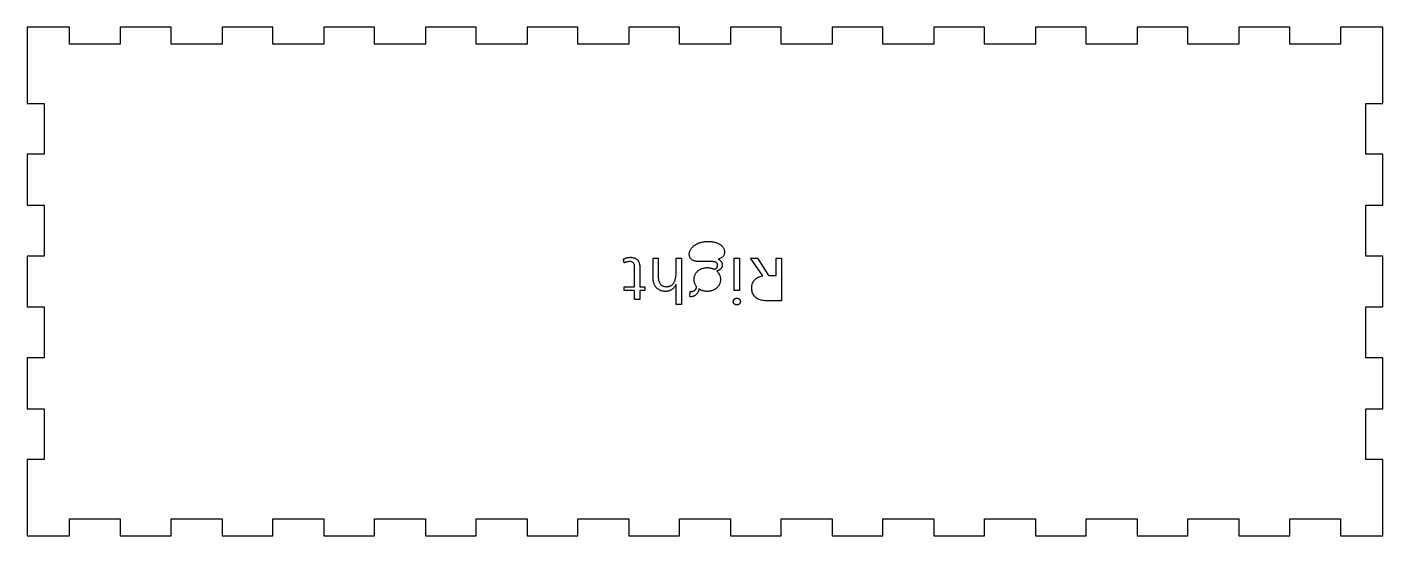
# Model space of a CAD drawing. Header units: millimetres. Extents: x -483 to -243, y -183 to -93.
import ezdxf

# ---------------------------------------------------------------- set-up
doc = ezdxf.new("R2010")
doc.units = ezdxf.units.MM
doc.layers.get('0').update_dxf_attribs({"linetype": 'CONTINUOUS'})

msp = doc.modelspace()

# ---------------------------------------------------------------- linework, layer by layer
for points in [[(-483, -169.5), (-483, -183), (-475.5, -183), (-475.5, -180), (-466.5, -180), (-466.5, -183), (-457.5, -183), (-457.5, -180), (-448.5, -180), (-448.5, -183), (-439.5, -183), (-439.5, -180), (-430.5, -180), (-430.5, -183), (-421.5, -183), (-421.5, -180), (-412.5, -180), (-412.5, -183), (-403.5, -183), (-403.5, -180), (-394.5, -180), (-394.5, -183), (-385.5, -183), (-385.5, -180), (-376.5, -180), (-376.5, -183), (-367.5, -183), (-367.5, -180), (-358.5, -180), (-358.5, -183), (-349.5, -183), (-349.5, -180), (-340.5, -180), (-340.5, -183), (-331.5, -183), (-331.5, -180), (-322.5, -180), (-322.5, -183), (-313.5, -183), (-313.5, -180), (-304.5, -180), (-304.5, -183), (-295.5, -183), (-295.5, -180), (-286.5, -180), (-286.5, -183), (-277.5, -183), (-277.5, -180), (-268.5, -180), (-268.5, -183), (-259.5, -183), (-259.5, -180), (-250.5, -180), (-250.5, -183), (-243, -183), (-243, -169.5), (-246, -169.5), (-246, -160.5), (-243, -160.5), (-243, -151.5), (-246, -151.5), (-246, -142.5), (-243, -142.5), (-243, -133.5), (-246, -133.5), (-246, -124.5), (-243, -124.5), (-243, -115.5), (-246, -115.5), (-246, -106.5), (-243, -106.5), (-243, -93), (-250.5, -93), (-250.5, -96), (-259.5, -96), (-259.5, -93), (-268.5, -93), (-268.5, -96), (-277.5, -96), (-277.5, -93), (-286.5, -93), (-286.5, -96), (-295.5, -96), (-295.5, -93), (-304.5, -93), (-304.5, -96), (-313.5, -96), (-313.5, -93), (-322.5, -93), (-322.5, -96), (-331.5, -96), (-331.5, -93), (-340.5, -93), (-340.5, -96), (-349.5, -96), (-349.5, -93), (-358.5, -93), (-358.5, -96), (-367.5, -96), (-367.5, -93), (-376.5, -93), (-376.5, -96), (-385.5, -96), (-385.5, -93), (-394.5, -93), (-394.5, -96), (-403.5, -96), (-403.5, -93), (-412.5, -93), (-412.5, -96), (-421.5, -96), (-421.5, -93), (-430.5, -93), (-430.5, -96), (-439.5, -96), (-439.5, -93), (-448.5, -93), (-448.5, -96), (-457.5, -96), (-457.5, -93), (-466.5, -93), (-466.5, -96), (-475.5, -96), (-475.5, -93), (-483, -93), (-483, -106.5), (-480, -106.5), (-480, -115.5), (-483, -115.5), (-483, -124.5), (-480, -124.5), (-480, -133.5), (-483, -133.5), (-483, -142.5), (-480, -142.5), (-480, -151.5), (-483, -151.5), (-483, -160.5), (-480, -160.5), (-480, -169.5)], [(-364.503, -139.018), (-364.494, -138.929), (-364.493, -138.911), (-364.546, -138.843), (-364.611, -138.75), (-364.67, -138.654), (-364.723, -138.554), (-364.77, -138.452), (-364.811, -138.346), (-364.845, -138.237), (-364.873, -138.125), (-364.895, -138.01), (-364.911, -137.892), (-364.92, -137.77), (-364.923, -137.646), (-364.92, -137.523), (-364.911, -137.402), (-364.895, -137.285), (-364.873, -137.171), (-364.845, -137.059), (-364.811, -136.951), (-364.77, -136.846), (-364.723, -136.744), (-364.67, -136.644), (-364.611, -136.548), (-364.546, -136.455), (-364.478, -136.367), (-364.405, -136.282), (-364.327, -136.202), (-364.246, -136.126), (-364.16, -136.055), (-364.07, -135.987), (-363.975, -135.924), (-363.877, -135.865), (-363.774, -135.81), (-363.668, -135.76), (-363.559, -135.715), (-363.448, -135.675), (-363.335, -135.641), (-363.22, -135.612), (-363.102, -135.588), (-362.982, -135.57), (-362.859, -135.557), (-362.734, -135.549), (-362.607, -135.546), (-362.476, -135.549), (-362.348, -135.557), (-362.223, -135.57), (-362.1, -135.588), (-361.979, -135.612), (-361.861, -135.641), (-361.746, -135.675), (-361.634, -135.715), (-361.523, -135.76), (-361.416, -135.81), (-361.382, -135.828), (-361.37, -135.826), (-361.334, -135.817), (-361.298, -135.806), (-361.261, -135.794), (-361.225, -135.78), (-361.188, -135.765), (-361.152, -135.748), (-361.117, -135.729), (-361.084, -135.709), (-361.051, -135.688), (-361.02, -135.665), (-360.99, -135.64), (-360.961, -135.613), (-360.934, -135.585), (-360.907, -135.556), (-360.882, -135.525), (-360.859, -135.492), (-360.838, -135.458), (-360.819, -135.422), (-360.803, -135.385), (-360.79, -135.346), (-360.779, -135.305), (-360.77, -135.263), (-360.764, -135.219), (-360.76, -135.173), (-360.759, -135.126), (-360.761, -135.072), (-360.768, -135.019), (-360.78, -134.969), (-360.795, -134.92), (-360.816, -134.873), (-360.841, -134.827), (-360.871, -134.784), (-360.905, -134.742), (-360.944, -134.702), (-360.987, -134.664), (-361.036, -134.629), (-361.093, -134.597), (-361.157, -134.569), (-361.229, -134.545), (-361.308, -134.524), (-361.395, -134.508), (-361.488, -134.495), (-361.59, -134.485), (-361.699, -134.48), (-361.815, -134.478), (-364.047, -134.478), (-364.206, -134.475), (-364.357, -134.464), (-364.502, -134.447), (-364.64, -134.423), (-364.771, -134.393), (-364.895, -134.355), (-365.012, -134.31), (-365.122, -134.259), (-365.226, -134.201), (-365.322, -134.136), (-365.41, -134.065), (-365.489, -133.988), (-365.559, -133.906), (-365.62, -133.819), (-365.671, -133.726), (-365.713, -133.628), (-365.745, -133.525), (-365.768, -133.416), (-365.782, -133.302), (-365.787, -133.182), (-365.783, -133.07), (-365.771, -132.958), (-365.751, -132.848), (-365.723, -132.738), (-365.687, -132.629), (-365.642, -132.521), (-365.59, -132.414), (-365.53, -132.308), (-365.461, -132.203), (-365.385, -132.099), (-365.301, -131.997), (-365.21, -131.899), (-365.112, -131.804), (-365.008, -131.714), (-364.896, -131.626), (-364.777, -131.543), (-364.652, -131.464), (-364.519, -131.388), (-364.38, -131.315), (-364.233, -131.247), (-364.08, -131.184), (-363.921, -131.127), (-363.757, -131.077), (-363.586, -131.034), (-363.409, -130.997), (-363.227, -130.967), (-363.039, -130.944), (-362.845, -130.927), (-362.645, -130.917), (-362.439, -130.914), (-362.265, -130.916), (-362.096, -130.924), (-361.931, -130.936), (-361.771, -130.954), (-361.615, -130.976), (-361.465, -131.004), (-361.319, -131.036), (-361.178, -131.073), (-361.041, -131.116), (-360.909, -131.163), (-360.782, -131.214), (-360.661, -131.269), (-360.546, -131.328), (-360.437, -131.389), (-360.334, -131.454), (-360.236, -131.522), (-360.144, -131.594), (-360.058, -131.669), (-359.978, -131.747), (-359.904, -131.829), (-359.836, -131.913), (-359.775, -131.999), (-359.722, -132.087), (-359.676, -132.177), (-359.636, -132.268), (-359.604, -132.361), (-359.579, -132.455), (-359.561, -132.552), (-359.551, -132.65), (-359.547, -132.75), (-359.552, -132.88), (-359.567, -133.004), (-359.591, -133.121), (-359.625, -133.232), (-359.669, -133.337), (-359.723, -133.436), (-359.787, -133.528), (-359.86, -133.614), (-359.943, -133.694), (-360.036, -133.767), (-360.137, -133.834), (-360.243, -133.893), (-360.355, -133.946), (-360.473, -133.992), (-360.596, -134.03), (-360.653, -134.044), (-360.649, -134.046), (-360.574, -134.087), (-360.503, -134.13), (-360.436, -134.176), (-360.373, -134.223), (-360.313, -134.273), (-360.258, -134.325), (-360.207, -134.38), (-360.159, -134.436), (-360.116, -134.494), (-360.077, -134.553), (-360.043, -134.614), (-360.013, -134.675), (-359.988, -134.738), (-359.967, -134.801), (-359.952, -134.866), (-359.94, -134.931), (-359.933, -134.998), (-359.931, -135.066), (-359.933, -135.137), (-359.939, -135.206), (-359.949, -135.272), (-359.964, -135.337), (-359.982, -135.399), (-360.004, -135.459), (-360.031, -135.517), (-360.062, -135.573), (-360.096, -135.627), (-360.135, -135.678), (-360.177, -135.727), (-360.222, -135.774), (-360.268, -135.818), (-360.318, -135.86), (-360.37, -135.9), (-360.424, -135.937), (-360.481, -135.972), (-360.54, -136.004), (-360.602, -136.034), (-360.666, -136.062), (-360.732, -136.087), (-360.799, -136.11), (-360.867, -136.129), (-360.922, -136.143), (-360.859, -136.202), (-360.781, -136.282), (-360.708, -136.367), (-360.64, -136.455), (-360.576, -136.548), (-360.517, -136.644), (-360.465, -136.744), (-360.418, -136.846), (-360.378, -136.951), (-360.344, -137.059), (-360.316, -137.171), (-360.295, -137.285), (-360.279, -137.402), (-360.27, -137.523), (-360.267, -137.646), (-360.27, -137.77), (-360.279, -137.892), (-360.295, -138.01), (-360.316, -138.125), (-360.344, -138.237), (-360.378, -138.346), (-360.418, -138.452), (-360.465, -138.554), (-360.517, -138.654), (-360.576, -138.75), (-360.64, -138.843), (-360.708, -138.931), (-360.781, -139.015), (-360.859, -139.095), (-360.94, -139.171), (-361.027, -139.242), (-361.117, -139.309), (-361.212, -139.372), (-361.312, -139.431), (-361.416, -139.485), (-361.523, -139.535), (-361.634, -139.579), (-361.746, -139.618), (-361.861, -139.652), (-361.979, -139.681), (-362.1, -139.704), (-362.223, -139.723), (-362.348, -139.736), (-362.476, -139.743), (-362.607, -139.746), (-362.734, -139.743), (-362.859, -139.736), (-362.982, -139.723), (-363.102, -139.704), (-363.22, -139.681), (-363.335, -139.652), (-363.448, -139.618), (-363.559, -139.579), (-363.668, -139.535), (-363.774, -139.485), (-363.877, -139.431), (-363.975, -139.372), (-364.066, -139.312), (-364.079, -139.398), (-364.096, -139.487), (-364.118, -139.575), (-364.144, -139.659), (-364.174, -139.742), (-364.207, -139.822), (-364.245, -139.899), (-364.286, -139.974), (-364.331, -140.045), (-364.379, -140.112), (-364.43, -140.177), (-364.485, -140.238), (-364.543, -140.296), (-364.605, -140.35), (-364.669, -140.401), (-364.737, -140.449), (-364.809, -140.493), (-364.884, -140.533), (-364.961, -140.57), (-365.041, -140.602), (-365.124, -140.629), (-365.209, -140.653), (-365.298, -140.672), (-365.389, -140.687), (-365.483, -140.697), (-365.58, -140.704), (-365.679, -140.706), (-365.607, -139.782), (-365.502, -139.78), (-365.401, -139.773), (-365.306, -139.761), (-365.215, -139.745), (-365.13, -139.724), (-365.05, -139.699), (-364.974, -139.669), (-364.904, -139.634), (-364.839, -139.595), (-364.779, -139.551), (-364.724, -139.502), (-364.675, -139.448), (-364.632, -139.389), (-364.595, -139.325), (-364.563, -139.256), (-364.537, -139.182), (-364.517, -139.103)], [(-375.471, -139.602), (-377.283, -139.602), (-377.283, -138.954), (-375.471, -138.954), (-375.471, -135.366), (-375.479, -135.197), (-375.504, -135.046), (-375.546, -134.913), (-375.603, -134.798), (-375.678, -134.7), (-375.769, -134.62), (-375.877, -134.558), (-376.001, -134.514), (-376.142, -134.487), (-376.299, -134.478), (-376.397, -134.48), (-376.445, -134.483), (-376.493, -134.487), (-376.589, -134.497), (-376.636, -134.504), (-376.73, -134.522), (-376.776, -134.532), (-376.823, -134.543), (-376.871, -134.556), (-376.92, -134.569), (-376.97, -134.584), (-377.021, -134.6), (-377.074, -134.616), (-377.127, -134.634), (-377.182, -134.653), (-377.238, -134.673), (-377.295, -134.694), (-377.427, -134.022), (-377.366, -133.996), (-377.305, -133.971), (-377.244, -133.947), (-377.183, -133.924), (-377.122, -133.902), (-377.061, -133.881), (-377, -133.861), (-376.939, -133.842), (-376.879, -133.823), (-376.818, -133.806), (-376.757, -133.79), (-376.696, -133.776), (-376.634, -133.763), (-376.572, -133.752), (-376.51, -133.743), (-376.447, -133.735), (-376.384, -133.73), (-376.32, -133.725), (-376.256, -133.723), (-376.191, -133.722), (-376.098, -133.724), (-376.008, -133.729), (-375.919, -133.738), (-375.832, -133.751), (-375.747, -133.767), (-375.664, -133.787), (-375.583, -133.81), (-375.504, -133.837), (-375.426, -133.868), (-375.351, -133.902), (-375.278, -133.94), (-375.208, -133.981), (-375.142, -134.026), (-375.078, -134.075), (-375.018, -134.127), (-374.961, -134.183), (-374.907, -134.242), (-374.856, -134.305), (-374.808, -134.372), (-374.763, -134.442), (-374.722, -134.516), (-374.685, -134.593), (-374.653, -134.674), (-374.625, -134.759), (-374.601, -134.847), (-374.582, -134.939), (-374.566, -135.034), (-374.556, -135.133), (-374.549, -135.236), (-374.547, -135.342), (-374.547, -138.954), (-373.623, -138.954), (-373.623, -139.602), (-374.547, -139.602), (-374.547, -141.198), (-375.471, -141.198)], [(-367.185, -142.05), (-368.121, -142.05), (-368.121, -138.516), (-368.14, -138.558), (-368.205, -138.683), (-368.275, -138.801), (-368.35, -138.913), (-368.429, -139.018), (-368.514, -139.116), (-368.603, -139.208), (-368.697, -139.293), (-368.796, -139.371), (-368.9, -139.442), (-369.008, -139.506), (-369.12, -139.562), (-369.237, -139.611), (-369.358, -139.652), (-369.483, -139.686), (-369.613, -139.712), (-369.747, -139.731), (-369.886, -139.742), (-370.029, -139.746), (-370.163, -139.743), (-370.292, -139.734), (-370.418, -139.719), (-370.54, -139.698), (-370.658, -139.67), (-370.772, -139.637), (-370.883, -139.598), (-370.989, -139.552), (-371.091, -139.501), (-371.19, -139.443), (-371.284, -139.38), (-371.374, -139.311), (-371.46, -139.238), (-371.54, -139.159), (-371.617, -139.075), (-371.689, -138.985), (-371.756, -138.891), (-371.819, -138.791), (-371.877, -138.686), (-371.931, -138.576), (-371.98, -138.461), (-372.024, -138.342), (-372.063, -138.219), (-372.096, -138.091), (-372.125, -137.959), (-372.148, -137.824), (-372.166, -137.684), (-372.179, -137.539), (-372.186, -137.391), (-372.189, -137.238), (-372.189, -133.866), (-371.265, -133.866), (-371.265, -137.238), (-371.261, -137.398), (-371.249, -137.551), (-371.23, -137.696), (-371.202, -137.833), (-371.167, -137.962), (-371.124, -138.083), (-371.072, -138.196), (-371.013, -138.302), (-370.947, -138.399), (-370.872, -138.489), (-370.791, -138.571), (-370.703, -138.643), (-370.611, -138.708), (-370.512, -138.764), (-370.408, -138.811), (-370.298, -138.849), (-370.182, -138.879), (-370.061, -138.901), (-369.934, -138.914), (-369.801, -138.918), (-369.699, -138.915), (-369.6, -138.907), (-369.504, -138.893), (-369.41, -138.873), (-369.32, -138.847), (-369.231, -138.816), (-369.146, -138.78), (-369.064, -138.738), (-368.984, -138.69), (-368.907, -138.636), (-368.833, -138.577), (-368.763, -138.513), (-368.696, -138.445), (-368.632, -138.372), (-368.572, -138.293), (-368.516, -138.21), (-368.463, -138.122), (-368.414, -138.029), (-368.368, -137.932), (-368.325, -137.829), (-368.286, -137.722), (-368.252, -137.611), (-368.221, -137.496), (-368.194, -137.377), (-368.172, -137.254), (-368.154, -137.127), (-368.139, -136.996), (-368.129, -136.86), (-368.123, -136.721), (-368.121, -136.578), (-368.121, -133.866), (-367.185, -133.866)], [(-356.895, -139.614), (-357.831, -139.614), (-357.831, -133.866), (-356.895, -133.866)], [(-353.045, -137.048), (-352.831, -137.005), (-352.768, -136.997), (-354.921, -133.866), (-353.709, -133.866), (-351.761, -136.95), (-350.421, -136.95), (-350.421, -133.866), (-349.485, -133.866), (-349.485, -141.402), (-352.113, -141.402), (-352.365, -141.396), (-352.604, -141.377), (-352.831, -141.347), (-353.045, -141.304), (-353.246, -141.248), (-353.435, -141.181), (-353.612, -141.101), (-353.776, -141.008), (-353.927, -140.904), (-354.066, -140.787), (-354.192, -140.66), (-354.305, -140.526), (-354.404, -140.383), (-354.49, -140.233), (-354.563, -140.075), (-354.623, -139.91), (-354.669, -139.736), (-354.702, -139.555), (-354.722, -139.367), (-354.729, -139.17), (-354.722, -138.976), (-354.702, -138.789), (-354.669, -138.61), (-354.623, -138.438), (-354.563, -138.274), (-354.49, -138.117), (-354.404, -137.968), (-354.305, -137.826), (-354.192, -137.692), (-354.066, -137.565), (-353.927, -137.448), (-353.776, -137.344), (-353.612, -137.251), (-353.435, -137.171), (-353.246, -137.104)], [(-357.473, -140.965), (-357.419, -140.96), (-357.363, -140.958), (-357.307, -140.96), (-357.253, -140.965), (-357.201, -140.973), (-357.152, -140.984), (-357.105, -140.999), (-357.061, -141.017), (-357.019, -141.039), (-356.979, -141.064), (-356.942, -141.092), (-356.907, -141.123), (-356.875, -141.157), (-356.847, -141.193), (-356.821, -141.231), (-356.799, -141.272), (-356.781, -141.314), (-356.766, -141.359), (-356.754, -141.405), (-356.746, -141.454), (-356.741, -141.505), (-356.739, -141.558), (-356.741, -141.61), (-356.746, -141.659), (-356.754, -141.707), (-356.766, -141.752), (-356.781, -141.795), (-356.799, -141.836), (-356.821, -141.875), (-356.847, -141.911), (-356.875, -141.946), (-356.907, -141.978), (-356.942, -142.008), (-356.979, -142.034), (-357.019, -142.058), (-357.061, -142.078), (-357.105, -142.095), (-357.152, -142.109), (-357.201, -142.12), (-357.253, -142.128), (-357.307, -142.132), (-357.363, -142.134), (-357.419, -142.132), (-357.473, -142.128), (-357.525, -142.12), (-357.574, -142.109), (-357.621, -142.095), (-357.665, -142.078), (-357.707, -142.058), (-357.747, -142.034), (-357.784, -142.008), (-357.819, -141.978), (-357.851, -141.946), (-357.879, -141.911), (-357.905, -141.875), (-357.927, -141.836), (-357.945, -141.795), (-357.96, -141.752), (-357.972, -141.707), (-357.98, -141.659), (-357.985, -141.61), (-357.987, -141.558), (-357.985, -141.505), (-357.98, -141.454), (-357.972, -141.405), (-357.96, -141.359), (-357.945, -141.314), (-357.927, -141.272), (-357.905, -141.231), (-357.879, -141.193), (-357.851, -141.157), (-357.819, -141.123), (-357.784, -141.092), (-357.747, -141.064), (-357.707, -141.039), (-357.665, -141.017), (-357.621, -140.999), (-357.574, -140.984), (-357.525, -140.973)]]:
    msp.add_lwpolyline(points, close=True)

doc.saveas('drawing.dxf')
